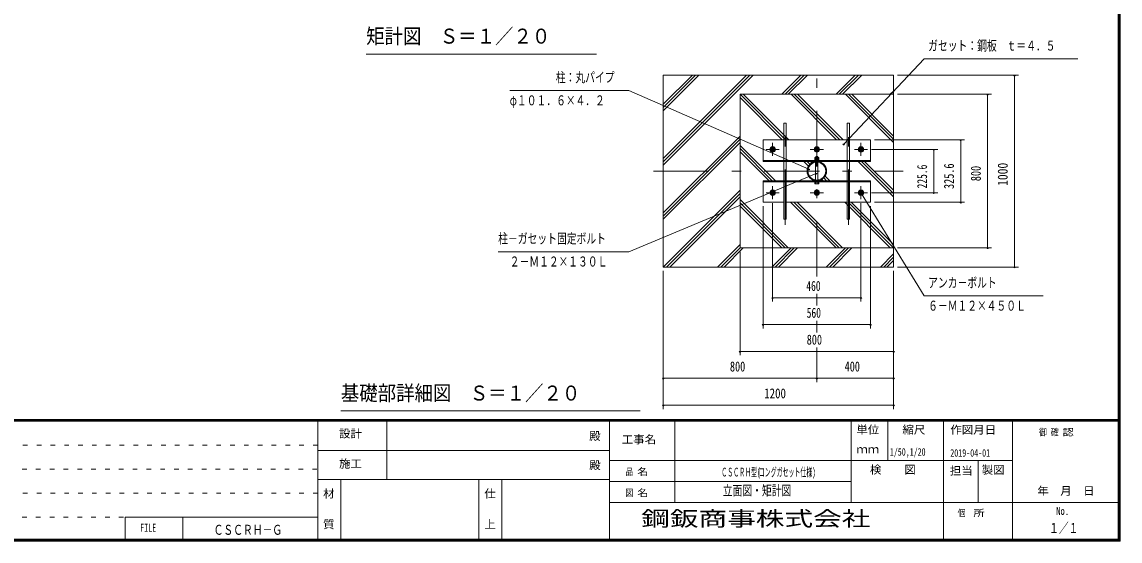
# Model space of a CAD drawing. Units: millimetres, scale not verified, with parts at other scales. Extents: x -25648 to 25658, y -10130 to 10130.
# Drawn here: x 11355 to 25658, y -10130 to -3367 of the extents above; entities that cross this region are included whole.
import ezdxf
from ezdxf.enums import TextEntityAlignment as Align

# ---------------------------------------------------------------- set-up
doc = ezdxf.new("R2010")
doc.units = ezdxf.units.MM
doc.header["$LTSCALE"] = 60
doc.linetypes.add('USER1', pattern=[3, 1, -2])
doc.linetypes.add('USER3', pattern=[24, 12, -5, 2, -5])
doc.layers.add('0-1_0-F1TEXT', color=7, linetype='Continuous')
doc.layers.add('0-E_2-5DIM', color=7, linetype='Continuous')
for name, color, linetype, lineweight in [('0-6_2-02BOLD', 7, 'Continuous', 18), ('0-8_2-22CENTER', 3, 'USER3', 18), ('0-9_2-42THIN', 4, 'Continuous', 18), ('0-A_2-52DIM', 3, 'Continuous', 18), ('0-B_2-62HATCH', 2, 'Continuous', 18), ('0-C_F-F1PAPER', 5, 'Continuous', 18)]:
    doc.layers.add(name, color=color, linetype=linetype, lineweight=lineweight)
doc.styles.add('ＭＳ ゴシック', font='')
doc.styles.get('ＭＳ ゴシック').set_extended_font_data('MS Gothic')

msp = doc.modelspace()

# ---------------------------------------------------------------- linework, layer by layer
at = {"layer": '0-6_2-02BOLD'}
for p, q in [((20708.28, -4310.07), (22708.28, -4310.07)), ((20708.28, -6310.07), (20708.28, -4310.07)), ((21310.78, -4903.07), (22105.78, -4903.07)), ((22135.78, -4903.07), (22408.28, -4903.07)), ((21723.28, -5126.49), (21693.28, -5126.49)), ((21696.01, -5135.82), (21696.01, -5158.57)), ((21720.55, -5158.57), (21720.55, -5135.82)), ((22408.28, -5171.82), (21008.28, -5171.82)), ((21280.78, -5437.07), (21280.78, -5183.07)), ((21310.78, -5183.07), (21310.78, -5437.07)), ((21693.28, -5425.6), (21693.28, -5194.54)), ((21693.28, -5246.49), (21723.28, -5246.49)), ((21700.78, -5166.07), (21708.28, -5158.57)), ((21715.78, -5158.57), (21708.28, -5166.07)), ((21723.28, -5194.54), (21723.28, -5425.6)), ((22105.78, -5183.07), (22105.78, -5437.07)), ((22135.78, -5437.07), (22135.78, -5183.07)), ((22408.28, -5448.32), (21008.28, -5448.32)), ((21678.28, -5454.07), (21678.28, -5448.32)), ((21696.01, -5454.07), (21696.01, -5471.81)), ((21720.55, -5471.81), (21720.55, -5454.07)), ((22105.78, -5717.07), (21310.78, -5717.07)), ((20708.28, -6310.07), (22708.28, -6310.07))]:
    msp.add_line(p, q, dxfattribs=at)
for points in [[(19708.28, -4060.07), (22708.28, -4060.07), (22708.28, -6560.07), (19708.28, -6560.07)], [(21121.01, -5049.32), (21145.55, -5049.32), (21157.82, -5028.07), (21145.55, -5006.82), (21121.01, -5006.82), (21108.74, -5028.07)], [(21696.01, -5049.32), (21720.55, -5049.32), (21732.82, -5028.07), (21720.55, -5006.82), (21696.01, -5006.82), (21683.74, -5028.07)], [(22295.55, -5006.82), (22307.81, -5028.07), (22295.55, -5049.32), (22271.01, -5049.32), (22258.74, -5028.07), (22271.01, -5006.82)], [(21121.01, -5570.82), (21145.55, -5570.82), (21157.82, -5592.07), (21145.55, -5613.32), (21121.01, -5613.32), (21108.74, -5592.07)], [(21720.55, -5570.82), (21696.01, -5570.82), (21683.74, -5592.07), (21696.01, -5613.32), (21720.55, -5613.32), (21732.82, -5592.07)], [(22271.01, -5613.32), (22295.55, -5613.32), (22307.81, -5592.07), (22295.55, -5570.82), (22271.01, -5570.82), (22258.74, -5592.07)]]:
    msp.add_lwpolyline(points, close=True, dxfattribs=at)
for points in [[(21280.78, -5171.82), (21280.78, -4685.07), (21310.78, -4685.07), (21310.78, -5171.82)], [(22135.78, -5171.82), (22135.78, -4685.07), (22105.78, -4685.07), (22105.78, -5171.82)], [(22408.28, -4903.07), (22408.28, -5183.07), (21008.28, -5183.07), (21008.28, -4903.07), (21280.78, -4903.07)], [(21683.74, -5158.57), (21683.74, -5135.82), (21687.66, -5133.57), (21728.9, -5133.57), (21732.82, -5135.82), (21732.82, -5158.57)], [(21723.28, -5133.57), (21723.28, -5126.49), (21718.28, -5121.49), (21698.28, -5121.49), (21693.28, -5126.49), (21693.28, -5133.57)], [(21678.28, -5171.82), (21678.28, -5166.07), (21738.28, -5166.07), (21738.28, -5171.82)], [(21735.16, -5166.07), (21735.16, -5158.57), (21681.4, -5158.57), (21681.4, -5166.07)], [(21280.78, -5717.07), (21008.28, -5717.07), (21008.28, -5437.07), (22408.28, -5437.07), (22408.28, -5717.07), (22135.78, -5717.07)], [(21310.78, -5448.32), (21310.78, -5935.07), (21280.78, -5935.07), (21280.78, -5448.32)], [(21678.28, -5454.07), (21738.28, -5454.07), (21738.28, -5448.32)], [(21687.66, -5474.07), (21683.74, -5471.81), (21683.74, -5454.07)], [(21732.82, -5454.07), (21732.82, -5471.81), (21728.9, -5474.07), (21687.66, -5474.07)], [(22105.78, -5448.32), (22105.78, -5935.07), (22135.78, -5935.07), (22135.78, -5448.32)]]:
    msp.add_lwpolyline(points, dxfattribs=at)
for centre, radius in [((21133.28, -5028.07), 35), ((21133.28, -5028.07), 26.88), ((21708.28, -5028.07), 35), ((21708.28, -5028.07), 26.88), ((22283.28, -5028.07), 35), ((22283.28, -5028.07), 26.88), ((21133.28, -5028.07), 20.62), ((21133.28, -5028.07), 15), ((21708.28, -5028.07), 20.62), ((21708.28, -5028.07), 15), ((22283.28, -5028.07), 20.62), ((22283.28, -5028.07), 15), ((21708.28, -5310.07), 127), ((21708.28, -5310.07), 116.5), ((21133.28, -5592.07), 35), ((21133.28, -5592.07), 26.88), ((21133.28, -5592.07), 20.62), ((21133.28, -5592.07), 15), ((21708.28, -5592.07), 35), ((21708.28, -5592.07), 26.88), ((21708.28, -5592.07), 20.62), ((21708.28, -5592.07), 15), ((22283.28, -5592.07), 35), ((22283.28, -5592.07), 26.88), ((22283.28, -5592.07), 20.62), ((22283.28, -5592.07), 15)]:
    msp.add_circle(centre, radius, dxfattribs=at)
for centre, radius, start, end in [((21689.88, -5143.03), 9.46, 49.5701, 90), ((21708.28, -5168.01), 34.45, 69.13593, 110.86406), ((21726.68, -5143.03), 9.46, 90, 130.42989), ((21689.88, -5464.61), 9.46, 270, 310.42989), ((21708.28, -5439.62), 34.45, 249.13593, 290.86406), ((21726.68, -5464.61), 9.46, 229.5701, 270)]:
    msp.add_arc(centre, radius, start, end, dxfattribs=at)
at = {"layer": '0-8_2-22CENTER'}
for p, q in [((21708.28, -6685.07), (21708.28, -3935.07)), ((21295.78, -6010.07), (21295.78, -4610.07)), ((22120.78, -6010.07), (22120.78, -4610.07)), ((21133.28, -4942.71), (21133.28, -5113.43)), ((22283.28, -5113.43), (22283.28, -4942.71)), ((21218.64, -5028.07), (21047.92, -5028.07)), ((21622.92, -5028.07), (21793.64, -5028.07)), ((22368.64, -5028.07), (22197.92, -5028.07)), ((19583.28, -5310.07), (22833.28, -5310.07)), ((21133.28, -5506.71), (21133.28, -5677.43)), ((22283.28, -5677.43), (22283.28, -5506.71)), ((21218.64, -5592.07), (21047.92, -5592.07)), ((21793.64, -5592.07), (21622.92, -5592.07)), ((22368.64, -5592.07), (22197.92, -5592.07))]:
    msp.add_line(p, q, dxfattribs=at)
at = {"layer": '0-9_2-42THIN'}
for p, q in [((21697.03, -5133.57), (21697.03, -5122.74)), ((21719.53, -5122.74), (21719.53, -5133.57))]:
    msp.add_line(p, q, dxfattribs=at)
for points in [[(21697.03, -5194.11), (21697.03, -5246.49), (21693.28, -5252.98)], [(21723.28, -5252.98), (21719.53, -5246.49), (21719.53, -5194.11)]]:
    msp.add_lwpolyline(points, dxfattribs=at)
for centre in [(21133.28, -5028.07), (21708.28, -5028.07), (22283.28, -5028.07), (21133.28, -5592.07), (21708.28, -5592.07), (22283.28, -5592.07)]:
    msp.add_circle(centre, 11.25, dxfattribs=at)
at = {"layer": '0-A_2-52DIM'}
for p, q in [((15838.6, -3785.07), (18838.6, -3785.07)), ((22058.28, -4960.07), (23108.28, -3847.45)), ((23108.28, -3847.44), (25108.28, -3847.44)), ((24333.28, -4060.07), (22758.28, -4060.07)), ((24293.28, -4060.07), (24273.28, -4060.07)), ((24283.28, -4060.07), (24283.28, -6560.07)), ((17708.28, -4260.07), (19258.28, -4260.07)), ((19258.28, -4260.07), (21604.82, -5284.76)), ((22758.28, -4310.07), (23983.28, -4310.07)), ((23943.28, -4310.07), (23923.28, -4310.07)), ((23933.28, -4310.07), (23933.28, -6310.07)), ((22068.28, -4960.07), (22048.28, -4960.07)), ((22458.28, -4903.07), (23633.27, -4903.07)), ((23593.28, -4903.07), (23573.28, -4903.07)), ((23583.28, -4903.07), (23583.28, -5717.07)), ((23283.28, -5028.07), (22418.64, -5028.07)), ((23243.28, -5028.07), (23223.28, -5028.07)), ((23233.28, -5592.07), (23233.28, -5028.07)), ((21614.82, -5284.76), (21594.82, -5284.76)), ((21710.24, -5340.58), (21690.24, -5340.58)), ((22298.07, -5597.26), (22278.07, -5597.26)), ((22288.07, -5597.26), (23108.28, -6935.07)), ((23283.28, -5592.07), (22418.64, -5592.07)), ((23633.27, -5717.07), (22458.28, -5717.07)), ((23243.28, -5592.07), (23223.28, -5592.07)), ((23593.28, -5717.07), (23573.28, -5717.07)), ((21008.28, -7360.07), (21008.28, -5767.07)), ((21133.28, -5727.43), (21133.28, -7010.07)), ((22283.28, -7010.07), (22283.28, -5727.43)), ((22408.28, -5767.07), (22408.28, -7360.07)), ((20708.28, -6360.07), (20708.28, -7710.07)), ((23983.28, -6310.07), (22758.28, -6310.07)), ((23943.28, -6310.07), (23923.28, -6310.07)), ((24333.28, -6560.07), (22758.28, -6560.07)), ((24293.28, -6560.07), (24273.28, -6560.07)), ((19708.28, -8410.07), (19708.28, -6610.07)), ((22708.28, -6610.07), (22708.28, -8410.07)), ((21143.28, -6960.07), (21123.28, -6960.07)), ((21133.28, -6960.07), (22283.28, -6960.07)), ((21708.28, -7061.03), (21708.28, -6910.07)), ((22293.28, -6960.07), (22273.28, -6960.07)), ((23108.28, -6935.07), (24658.28, -6935.07)), ((21708.28, -7414.12), (21708.28, -7260.07)), ((21018.28, -7310.07), (20998.28, -7310.07)), ((22408.28, -7310.07), (21008.28, -7310.07)), ((22418.28, -7310.07), (22398.28, -7310.07)), ((20718.28, -7660.07), (20698.28, -7660.07)), ((20708.28, -7660.07), (22708.28, -7660.07)), ((21708.28, -8060.07), (21708.28, -7610.07)), ((22718.28, -7660.07), (22698.28, -7660.07)), ((19718.28, -8010.07), (19698.28, -8010.07)), ((22708.28, -8010.07), (19708.28, -8010.07)), ((21718.28, -8010.07), (21698.28, -8010.07)), ((22718.28, -8010.07), (22698.28, -8010.07)), ((19409.26, -8435.07), (15509.26, -8435.07)), ((19718.28, -8360.07), (19698.28, -8360.07)), ((22708.28, -8360.07), (19708.28, -8360.07)), ((22718.28, -8360.07), (22698.28, -8360.07))]:
    msp.add_line(p, q, dxfattribs=at)
msp.add_lwpolyline([(21700.24, -5340.58), (19258.28, -6360.07), (17558.28, -6360.07)], dxfattribs=at)
for centre in [(24283.28, -4060.07), (23933.28, -4310.07), (22058.28, -4960.07), (23583.28, -4903.07), (23233.28, -5028.07), (21604.82, -5284.76), (21700.24, -5340.58), (22288.07, -5597.26), (23233.28, -5592.07), (23583.28, -5717.07), (23933.28, -6310.07), (24283.28, -6560.07), (21133.28, -6960.07), (22283.28, -6960.07), (21008.28, -7310.07), (22408.28, -7310.07), (20708.28, -7660.07), (22708.28, -7660.07), (19708.28, -8010.07), (21708.28, -8010.07), (22708.28, -8010.07), (19708.28, -8360.07), (22708.28, -8360.07)]:
    msp.add_arc(centre, 10, 180, 0, dxfattribs=at)
at = {"layer": '0-B_2-62HATCH'}
for p, q in [((19708.28, -5146.32), (20794.53, -4060.07)), ((20836.96, -4060.07), (19708.28, -5188.75)), ((19708.28, -5231.18), (20879.39, -4060.07)), ((19708.28, -4524.07), (20172.28, -4060.07)), ((20129.85, -4060.07), (19708.28, -4481.64)), ((19708.28, -4439.22), (20087.43, -4060.07)), ((21501.64, -4060.07), (21251.64, -4310.07)), ((21294.07, -4310.07), (21544.07, -4060.07)), ((21586.49, -4060.07), (21336.49, -4310.07)), ((21958.75, -4310.07), (22208.75, -4060.07)), ((22251.17, -4060.07), (22001.17, -4310.07)), ((22043.6, -4310.07), (22293.6, -4060.07)), ((22665.86, -4310.07), (22708.28, -4267.65)), ((21301.28, -4903.07), (20708.28, -4310.07)), ((20708.28, -4352.49), (21258.85, -4903.07)), ((20750.7, -4310.07), (21343.71, -4903.07)), ((21372.96, -4310.07), (21965.96, -4903.07)), ((22008.38, -4903.07), (21415.38, -4310.07)), ((21457.81, -4310.07), (22050.81, -4903.07)), ((22708.28, -4938.28), (22080.06, -4310.07)), ((22708.28, -4895.86), (22122.49, -4310.07)), ((22164.92, -4310.07), (22708.28, -4853.43)), ((20708.28, -4853.43), (19708.28, -5853.43)), ((20708.28, -4895.86), (19708.28, -5895.85)), ((19708.28, -5938.28), (20708.28, -4938.28)), ((20708.28, -4974.75), (21170.6, -5437.07)), ((21128.17, -5437.07), (20708.28, -5017.18)), ((20708.28, -5059.6), (21085.75, -5437.07)), ((21599.81, -5244.02), (21538.85, -5183.07)), ((21581.28, -5183.07), (21618.47, -5220.27)), ((21642.23, -5201.59), (21623.7, -5183.07)), ((22245.96, -5183.07), (22708.28, -5645.39)), ((22708.28, -5602.96), (22288.39, -5183.07)), ((22330.81, -5183.07), (22708.28, -5560.53)), ((21792.85, -5437.07), (21774.33, -5418.54)), ((21798.08, -5399.87), (21835.28, -5437.07)), ((21877.7, -5437.07), (21816.75, -5376.12)), ((20708.28, -5560.54), (19708.75, -6560.07)), ((19751.17, -6560.07), (20708.28, -5602.96)), ((20708.28, -5645.39), (19793.6, -6560.07)), ((21336.49, -6310.07), (20708.28, -5681.85)), ((21365.74, -5717.07), (21958.75, -6310.07)), ((22001.17, -6310.07), (21408.17, -5717.07)), ((21450.6, -5717.07), (22043.6, -6310.07)), ((22072.85, -5717.07), (22665.85, -6310.07)), ((22708.28, -6310.07), (22115.28, -5717.07)), ((22708.28, -6267.64), (22157.71, -5717.07)), ((20708.28, -5724.28), (21294.06, -6310.07)), ((21251.64, -6310.07), (20708.28, -5766.71)), ((20415.86, -6560.07), (20708.28, -6267.64)), ((20708.28, -6310.07), (20458.28, -6560.07)), ((20500.7, -6560.07), (20750.71, -6310.07)), ((21372.96, -6310.07), (21122.96, -6560.07)), ((21165.39, -6560.07), (21415.38, -6310.07)), ((21457.81, -6310.07), (21207.81, -6560.07)), ((22080.07, -6310.07), (21830.07, -6560.07)), ((21872.49, -6560.07), (22122.49, -6310.07)), ((22164.92, -6310.07), (21914.92, -6560.07)), ((22537.17, -6560.07), (22708.28, -6388.96)), ((22708.28, -6431.39), (22579.6, -6560.07)), ((22622.03, -6560.07), (22708.28, -6473.82))]:
    msp.add_line(p, q, dxfattribs=at)
at = {"layer": '0-C_F-F1PAPER'}
for p, q in [((25632.78, -8545), (-3017.22, -8545)), ((-3017.22, -8547.5), (25632.78, -8547.5)), ((25632.78, -8550), (-3017.22, -8550)), ((-3017.22, -8552.5), (25632.78, -8552.5)), ((25632.78, -8555), (-3017.22, -8555)), ((-3017.22, -8557.5), (25632.78, -8557.5)), ((25632.78, -8560), (-3017.22, -8560)), ((-3017.22, -8562.5), (25632.78, -8562.5)), ((25632.78, -8565), (-3017.22, -8565)), ((-3017.22, -8567.5), (25632.78, -8567.5)), ((25632.78, -8570), (-3017.22, -8570)), ((15207.79, -10130), (15207.79, -8570)), ((16107.79, -9330), (16107.79, -8570)), ((19007.79, -10130), (19007.79, -8570)), ((19857.79, -8570), (19857.79, -9630)), ((22157.79, -9630), (22157.79, -8570)), ((22632.79, -8570), (22632.79, -9080)), ((23357.79, -10130), (23357.79, -8570)), ((24257.79, -10130), (24257.79, -8570)), ((15207.79, -8950), (19007.79, -8950)), ((19007.79, -9080), (24257.79, -9080)), ((23807.78, -9080), (23807.78, -9630)), ((19007.79, -9330), (15207.79, -9330)), ((15507.78, -9330), (15507.78, -10130)), ((17307.79, -9330), (17307.79, -10130)), ((17607.78, -10130), (17607.78, -9330)), ((22157.79, -9355), (19007.79, -9355)), ((19007.79, -9630), (25657.78, -9630)), ((12699.79, -9818), (15207.79, -9818)), ((12699.79, -9818), (12699.79, -10130)), ((13449.79, -10130), (13449.79, -9818))]:
    msp.add_line(p, q, dxfattribs=at)
at = {"layer": '0-C_F-F1PAPER', "color": 6, "linetype": 'USER1'}
for p, q in [((15207.79, -8882), (-3042.22, -8882)), ((-3042.22, -9194), (15207.79, -9194)), ((15207.79, -9506), (-3042.22, -9506)), ((-3042.22, -9818), (12699.79, -9818))]:
    msp.add_line(p, q, dxfattribs=at)
at = {"layer": '0-C_F-F1PAPER'}
for points in [[(25657.78, -10130), (-3042.22, -10130), (-3042.22, 9970), (25657.78, 9970)], [(25655.28, -10127.5), (-3039.72, -10127.5), (-3039.72, 9967.5), (25655.28, 9967.5)], [(25652.78, -10125), (25652.78, 9965), (-3037.22, 9965), (-3037.22, -10125)], [(25650.28, -10122.5), (-3034.72, -10122.5), (-3034.72, 9962.5), (25650.28, 9962.5)], [(25647.78, -10120), (25647.78, 9960), (-3032.22, 9960), (-3032.22, -10120)], [(25645.28, -10117.5), (-3029.72, -10117.5), (-3029.72, 9957.5), (25645.28, 9957.5)], [(25642.78, -10115), (25642.78, 9955), (-3027.22, 9955), (-3027.22, -10115)], [(25640.28, -10112.5), (-3024.72, -10112.5), (-3024.72, 9952.5), (25640.28, 9952.5)], [(25637.78, -10110), (-3022.22, -10110), (-3022.22, 9950), (25637.78, 9950)], [(25635.28, -10107.5), (-3019.72, -10107.5), (-3019.72, 9947.5), (25635.28, 9947.5)], [(25632.78, -10105), (25632.78, 9945), (-3017.22, 9945), (-3017.22, -10105)]]:
    msp.add_lwpolyline(points, close=True, dxfattribs=at)

# ---------------------------------------------------------------- texts
at = {"layer": '0-1_0-F1TEXT', "style": 'ＭＳ ゴシック'}
for s, height, width, p in [('1/50,1/20', 97.68, 0.65, (22658.97, -9046.7)), ('2019-04-01', 97.68, 0.65, (23447.08, -9060.02)), ('ＣＳＣＲＨ型(', 110.7, 0.5, (20464.24, -9321.95)), ('ロングガセット仕様)', 110.7, 0.5, (20952.05, -9321.95)), ('立面図・矩計図', 130.2, 0.7, (20482.79, -9574.74)), ('ＣＳＣＲＨ－Ｇ', 130.2, 0.7, (13851, -10087.83)), ('１／１', 130.2, 0.7, (24732.78, -10064.5))]:
    msp.add_text(s, height=height, dxfattribs=dict(at, width=width)).set_placement(p, align=Align.BOTTOM_LEFT)
at = {"layer": '0-A_2-52DIM', "color": 7, "style": 'ＭＳ ゴシック'}
for s, height, width, p in [('矩計図\u3000Ｓ＝１／２０', 195.4, 0.9, (15838.6, -3708.42)), ('ガセット：鋼板\u3000ｔ＝４．５', 130.2, 0.7, (23158.28, -3779.68)), ('柱：丸パイプ', 130.2, 0.7, (18308.28, -4192.3)), ('φ１０１．６×４．２', 130.2, 0.7, (17708.28, -4492.3)), ('柱－ガセット固定ボルト', 130.2, 0.7, (17558.28, -6292.3)), ('２－Ｍ１２×１３０Ｌ', 130.2, 0.7, (17708.28, -6592.31)), ('アンカ－ボルト', 130.2, 0.7, (23158.28, -6867.3)), ('460', 130.2, 0.7, (21571.45, -6910.07)), ('６－Ｍ１２×４５０Ｌ', 130.2, 0.7, (23158.28, -7167.3)), ('560', 130.2, 0.7, (21576.34, -7260.07)), ('800', 130.2, 0.75, (21576.87, -7610.07)), ('800', 130.2, 0.75, (20576.87, -7960.07)), ('400', 130.2, 0.75, (22070.66, -7960.07)), ('基礎部詳細図\u3000Ｓ＝１／２０', 195.4, 0.9, (15509.26, -8358.42)), ('1200', 130.2, 0.8, (21022.89, -8310.07))]:
    msp.add_text(s, height=height, dxfattribs=dict(at, width=width)).set_placement(p, align=Align.BOTTOM_LEFT)
for s, width, p in [('225.6', 0.7, (23183.28, -5536.2)), ('325.6', 0.75, (23533.28, -5542.95)), ('800', 0.75, (23883.28, -5441.48)), ('1000', 0.85, (24233.28, -5502.87))]:
    msp.add_text(s, height=130.2, rotation=90, dxfattribs=dict(at, width=width)).set_placement(p, align=Align.BOTTOM_LEFT)
at = {"layer": '0-C_F-F1PAPER', "color": 7, "style": 'ＭＳ ゴシック'}
for s, height, width, p in [('設計', 104.2, 1.05, (15485.29, -8813.83)), ('殿', 104.2, 1.05, (18742.78, -8845.79)), ('単位', 104.2, 1.05, (22222.79, -8763.29)), ('縮尺', 104.2, 1.05, (22822.79, -8763.29)), ('作図月日', 104.2, 1.05, (23446.68, -8764.31)), ('御 ', 88.56, 0.85, (24600.54, -8784.43)), ('確 ', 88.56, 0.85, (24754.92, -8784.43)), ('認', 88.56, 1.2, (24909.31, -8784.43)), ('工事名', 104.2, 1.05, (19167.78, -8890.79)), ('ｍｍ', 104.2, 1.05, (22222.79, -9018.29)), ('施工', 104.2, 1.05, (15485.29, -9205.79)), ('殿', 104.2, 1.05, (18742.78, -9225.79)), ('検\u3000\u3000図', 104.2, 1.05, (22400.29, -9283.29)), ('担当', 104.2, 1.05, (23440.5, -9297.5)), ('製図', 104.2, 1.05, (23856.27, -9285.74)), ('品 ', 88.56, 0.85, (19214.04, -9297.5)), ('名', 88.56, 1.2, (19368.42, -9297.5)), ('\u3000年\u3000月\u3000日', 104.2, 1.05, (24431.52, -9560.22)), ('材', 104.2, 1.05, (15277.79, -9595.79)), ('仕', 104.2, 1.05, (17377.79, -9595.79)), ('図 ', 88.56, 0.85, (19214.04, -9572.5)), ('名', 88.56, 1.2, (19368.42, -9572.5)), ('個  ', 88.56, 0.85, (23542.79, -9835)), ('所', 88.56, 1.2, (23748.63, -9835)), ('No.', 104.2, 0.8, (24825.29, -9820.79)), ('質', 104.2, 1.05, (15277.79, -9995.79)), ('上', 104.2, 1.05, (17377.79, -9995.79)), ('FILE', 104.2, 0.7, (12896.04, -10039.79))]:
    msp.add_text(s, height=height, dxfattribs=dict(at, width=width)).set_placement(p, align=Align.BOTTOM_LEFT)
at = {"layer": '0-E_2-5DIM', "style": 'ＭＳ ゴシック', "width": 1.4}
msp.add_text('鋼鈑商事株式会社', height=195.4, dxfattribs=at).set_placement((19421, -9993.48), align=Align.BOTTOM_LEFT)

doc.saveas('drawing.dxf')
